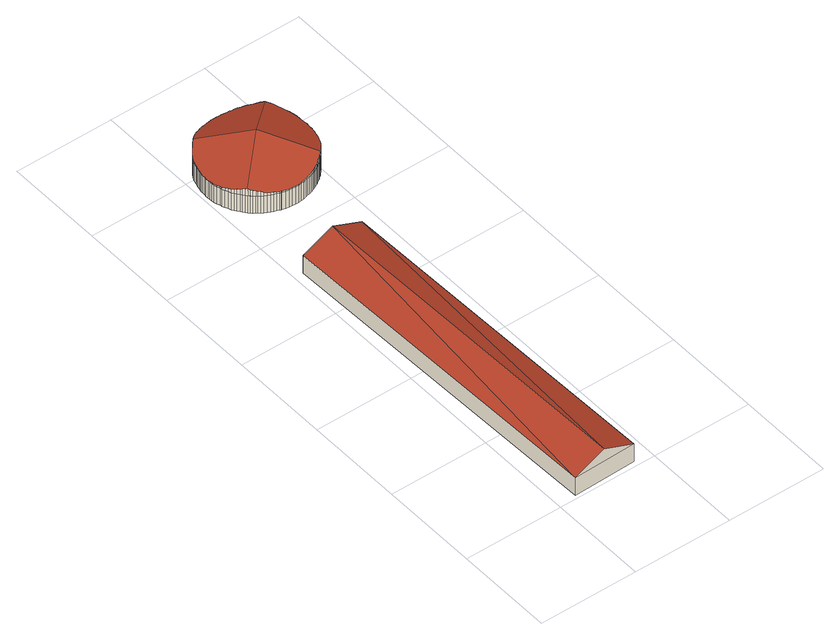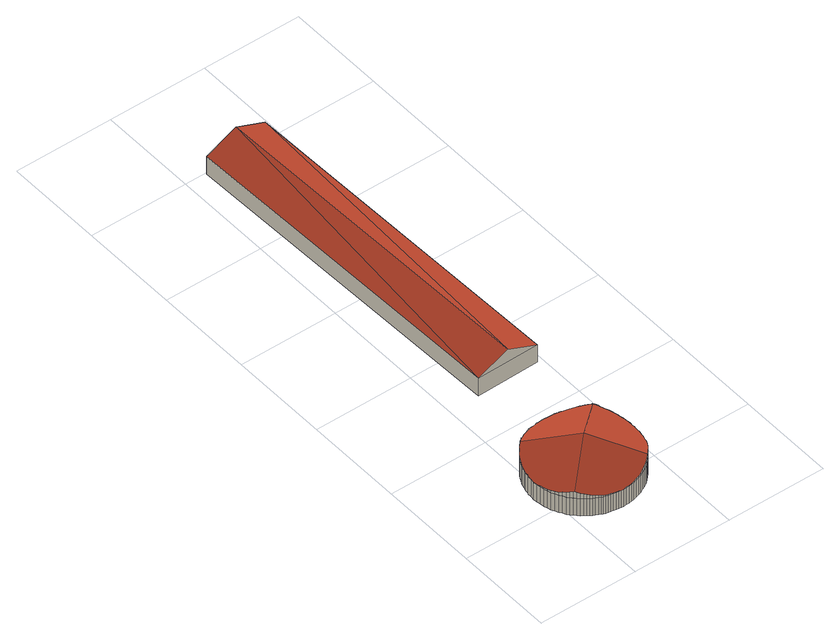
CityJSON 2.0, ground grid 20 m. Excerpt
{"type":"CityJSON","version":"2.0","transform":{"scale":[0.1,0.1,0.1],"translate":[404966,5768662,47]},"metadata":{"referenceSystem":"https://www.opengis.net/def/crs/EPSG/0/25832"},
"CityObjects":{
"building1":{"type":"Building","attributes":{"Geometrietyp2DReferenz":"3000","Gemeindeschluessel":"05566012","function":"31001_2700","roofType":"3100","measuredHeight":6.84},"geometry":[{"type":"Solid","lod":"2","boundaries":[[[[0,1,2,3]],[[4,5,1,0]],[[6,7,5,4]],[[3,2,7,6]],[[0,8,4]],[[6,9,3]],[[3,9,8]],[[8,0,3]],[[9,6,4]],[[4,8,9]],[[1,5,7,2]]]],"semantics":{"surfaces":[{"type":"WallSurface"},{"type":"RoofSurface"},{"type":"GroundSurface"}],"values":[[0,0,0,0,0,0,1,1,1,1,2]]}}]},
"building2":{"type":"Building","attributes":{"Gemeindeschluessel":"05566012","Geometrietyp2DReferenz":"3000","function":"31001_2700","roofType":"5000","measuredHeight":8.94},"geometry":[{"type":"Solid","lod":"2","boundaries":[[[[10,11,12,13]],[[14,15,11,10]],[[16,17,15,14]],[[18,19,17,16]],[[20,21,19,18]],[[22,23,21,20]],[[24,25,23,22]],[[26,27,25,24]],[[28,29,27,26]],[[30,31,29,28]],[[32,33,31,30]],[[34,35,33,32]],[[36,37,35,34]],[[38,39,37,36]],[[40,41,39,38]],[[42,43,41,40]],[[44,45,43,42]],[[46,47,45,44]],[[48,49,47,46]],[[50,51,49,48]],[[52,53,51,50]],[[54,55,53,52]],[[56,57,55,54]],[[58,59,57,56]],[[60,61,59,58]],[[62,63,61,60]],[[64,65,63,62]],[[66,67,65,64]],[[68,69,67,66]],[[70,71,69,68]],[[72,73,71,70]],[[74,75,73,72]],[[76,77,66,64]],[[77,78,68,66]],[[78,79,70,68]],[[79,80,72,70]],[[80,81,74,72]],[[81,82,83,74]],[[82,84,83]],[[85,86,87]],[[85,88,89,86]],[[88,90,91,89]],[[90,92,93,91]],[[92,94,95,93]],[[94,96,97,95]],[[96,98,99,97]],[[98,100,101,99]],[[100,102,103,101]],[[102,104,105,103]],[[104,106,107,105]],[[106,108,109,107]],[[108,110,111,109]],[[110,112,113,111]],[[112,114,115,113]],[[114,116,117,115]],[[118,119,120,121,122]],[[120,123,124,121]],[[123,125,126,124]],[[125,127,128,126]],[[127,129,130,128]],[[129,131,132,130]],[[131,133,134,132]],[[135,136,137,138]],[[133,135,138,134]],[[136,139,140,137]],[[139,141,13,140]],[[141,142,10,13]],[[142,143,14,10]],[[143,144,16,14]],[[144,145,18,16]],[[145,146,20,18]],[[146,147,22,20]],[[147,148,24,22]],[[148,149,26,24]],[[149,150,28,26]],[[150,151,30,28]],[[151,152,32,30]],[[152,153,34,32]],[[83,154,75,74]],[[84,155,154,83]],[[87,156,155,84]],[[86,157,156,87]],[[89,158,157,86]],[[91,159,158,89]],[[93,160,159,91]],[[95,161,160,93]],[[97,162,161,95]],[[99,163,162,97]],[[101,164,163,99]],[[103,165,164,101]],[[105,166,165,103]],[[107,167,166,105]],[[109,168,167,107]],[[111,169,168,109]],[[113,170,169,111]],[[115,171,170,113]],[[117,172,171,115]],[[173,174,172,117]],[[175,176,174,173]],[[177,178,176,175]],[[179,180,178,177]],[[181,182,180,179]],[[183,184,182,181]],[[185,186,184,183]],[[187,188,186,185]],[[189,190,188,187]],[[191,192,190,189]],[[193,194,192,191]],[[195,196,194,193]],[[197,198,196,195]],[[199,200,198,197]],[[201,202,200,199]],[[203,204,202,201]],[[205,206,204,203]],[[207,208,206,205]],[[209,210,208,207]],[[211,212,210,209]],[[213,214,212,211]],[[215,216,214,213]],[[217,218,216,215]],[[219,220,218,217]],[[221,222,220,219]],[[223,224,222,221]],[[225,226,224,223]],[[227,228,226,225]],[[229,230,228,227]],[[231,232,230,229]],[[233,234,232,231]],[[235,236,234,233]],[[237,238,236,235]],[[239,240,238,237]],[[241,242,240,239]],[[243,244,242,241]],[[245,246,244,243]],[[247,248,246,245]],[[249,250,248,247]],[[251,252,250,249]],[[253,254,252,251]],[[255,256,254,253]],[[257,258,256,255]],[[259,260,258,257]],[[261,262,260,259]],[[263,264,262,261]],[[265,266,264,263]],[[267,268,266,265]],[[269,270,268,267]],[[271,272,270,269]],[[273,274,272,271]],[[275,276,274,273]],[[277,278,276,275]],[[279,280,278,277]],[[281,282,280,279]],[[283,284,282,281]],[[285,286,284,283]],[[287,288,286,285]],[[289,290,288,287]],[[122,291,290,289]],[[121,292,291,122]],[[124,293,292,121]],[[126,294,293,124]],[[128,295,294,126]],[[130,296,295,128]],[[132,297,296,130]],[[134,298,297,132]],[[138,299,298,134]],[[137,300,299,138]],[[140,301,300,137]],[[13,12,301,140]],[[302,303,119,118,304,305,306,307,308,309,310,311,312,313,314,315,316,317,318,319,320,321,322,323,324,325,326,327,328,329,330,331,332,333,334,335,336]],[[337,338,339,340,341,342,343,344,345,153,152,151,150,149,148,147,146,145,144,143,142,141,139,136,135,133,131,129,127,125,123,120,119,303,346]],[[116,114,112,110,108,106,104,102,100,98,96,94,92,90,88,85,87,84,82,81,80,79,78,77,76,347,348,349,350,346,303,351]],[[352,353,354,355,356,357,358,359,360,361,362,363,351,303,302,364,365,366,367,368,369,370,371,372,373,374,375,376,377]],[[377,376,199,197]],[[376,375,201,199]],[[375,374,203,201]],[[374,373,205,203]],[[373,372,207,205]],[[372,371,209,207]],[[371,370,211,209]],[[370,369,213,211]],[[369,368,215,213]],[[368,367,217,215]],[[367,366,219,217]],[[366,365,221,219]],[[365,364,223,221]],[[364,302,336,225,223]],[[116,351,363,173,117]],[[363,362,175,173]],[[362,361,177,175]],[[361,360,179,177]],[[360,359,181,179]],[[359,358,183,181]],[[358,357,185,183]],[[357,356,187,185]],[[356,355,189,187]],[[355,354,191,189]],[[354,353,193,191]],[[353,352,195,193]],[[352,377,197,195]],[[346,350,56,54]],[[350,349,58,56]],[[349,348,60,58]],[[348,347,62,60]],[[347,76,64,62]],[[153,345,36,34]],[[345,344,38,36]],[[344,343,40,38]],[[343,342,42,40]],[[342,341,44,42]],[[341,340,46,44]],[[340,339,48,46]],[[339,338,50,48]],[[338,337,52,50]],[[337,346,54,52]],[[335,334,229,227]],[[336,335,227,225]],[[334,333,231,229]],[[333,332,233,231]],[[332,331,235,233]],[[331,330,237,235]],[[330,329,239,237]],[[329,328,241,239]],[[328,327,243,241]],[[327,326,245,243]],[[326,325,247,245]],[[325,324,249,247]],[[324,323,251,249]],[[323,322,253,251]],[[322,321,255,253]],[[321,320,257,255]],[[320,319,259,257]],[[319,318,261,259]],[[318,317,263,261]],[[317,316,265,263]],[[316,315,267,265]],[[315,314,269,267]],[[314,313,271,269]],[[313,312,273,271]],[[312,311,275,273]],[[311,310,277,275]],[[310,309,279,277]],[[309,308,281,279]],[[308,307,283,281]],[[306,305,287,285]],[[307,306,285,283]],[[305,304,289,287]],[[304,118,122,289]],[[11,15,17,19,21,23,25,27,29,31,33,35,37,39,41,43,45,47,49,51,53,55,57,59,61,63,65,67,69,71,73,75,154,155,156,157,158,159,160,161,162,163,164,165,166,167,168,169,170,171,172,174,176,178,180,182,184,186,188,190,192,194,196,198,200,202,204,206,208,210,212,214,216,218,220,222,224,226,228,230,232,234,236,238,240,242,244,246,248,250,252,254,256,258,260,262,264,266,268,270,272,274,276,278,280,282,284,286,288,290,291,292,293,294,295,296,297,298,299,300,301,12]]]],"semantics":{"surfaces":[{"type":"WallSurface"},{"type":"RoofSurface"},{"type":"GroundSurface"}],"values":[[0,0,0,0,0,0,0,0,0,0,0,0,0,0,0,0,0,0,0,0,0,0,0,0,0,0,0,0,0,0,0,0,0,0,0,0,0,0,0,0,0,0,0,0,0,0,0,0,0,0,0,0,0,0,0,0,0,0,0,0,0,0,0,0,0,0,0,0,0,0,0,0,0,0,0,0,0,0,0,0,0,0,0,0,0,0,0,0,0,0,0,0,0,0,0,0,0,0,0,0,0,0,0,0,0,0,0,0,0,0,0,0,0,0,0,0,0,0,0,0,0,0,0,0,0,0,0,0,0,0,0,0,0,0,0,0,0,0,0,0,0,0,0,0,0,0,0,0,0,0,0,0,0,0,0,0,0,0,0,0,0,0,0,0,0,0,0,0,1,1,1,1,0,0,0,0,0,0,0,0,0,0,0,0,0,0,0,0,0,0,0,0,0,0,0,0,0,0,0,0,0,0,0,0,0,0,0,0,0,0,0,0,0,0,0,0,0,0,0,0,0,0,0,0,0,0,0,0,0,0,0,0,0,0,0,0,0,0,0,0,0,0,0,0,0,0,0,2]]}}]}
},
"vertices":[
[15,706,55],[15,706,15],[33,2,15],[33,2,55],[143,709,55],[143,709,15],[161,6,55],[161,6,15],[79,708,83],[97,4,83],
[11,931,48],[11,931,9],[13,926,9],[13,926,48],[10,937,48],[10,937,9],[9,942,48],[9,942,9],[9,947,48],[9,947,9],[9,952,48],[9,952,9],[8,957,48],[8,957,9],[9,961,48],[9,961,9],[9,966,48],[9,966,9],[9,970,48],[9,970,9],[10,974,48],[10,974,9],[11,978,48],[11,978,9],[12,983,48],[12,983,9],[13,987,48],[13,987,9],[15,992,48],[15,992,9],[16,997,48],[16,997,9],[18,1002,48],[18,1002,9],[21,1007,48],[21,1007,9],[24,1012,48],[24,1012,9],[26,1015,48],[26,1015,9],[31,1022,48],[31,1022,9],[36,1028,48],[36,1028,9],[42,1034,48],[42,1034,9],[47,1039,48],[47,1039,9],[53,1044,48],[53,1044,9],[60,1048,48],[60,1048,9],[66,1051,48],[66,1051,9],[73,1055,48],[73,1055,9],[79,1057,48],[79,1057,9],[85,1059,48],[85,1059,9],[92,1061,48],[92,1061,9],[98,1062,48],[98,1062,9],[104,1063,48],[104,1063,9],[73,1055,53],[79,1057,52],[85,1059,51],[92,1061,50],[98,1062,49],[104,1063,49],[110,1063,49],[110,1063,48],[116,1064,48],[126,1063,49],[126,1063,48],[121,1063,48],[131,1062,49],[131,1062,48],[136,1061,49],[136,1061,48],[141,1060,50],[141,1060,48],[145,1059,50],[145,1059,48],[150,1058,51],[150,1058,48],[154,1057,51],[154,1057,48],[157,1055,52],[157,1055,48],[161,1053,53],[161,1053,48],[166,1051,54],[166,1051,48],[170,1049,55],[170,1049,48],[174,1046,56],[174,1046,48],[178,1043,57],[178,1043,48],[182,1040,59],[182,1040,48],[187,1037,60],[187,1037,48],[191,1033,62],[191,1033,48],[38,882,64],[38,883,64],[35,885,63],[35,885,48],[38,882,48],[32,889,62],[32,889,48],[30,892,60],[30,892,48],[27,897,59],[27,897,48],[24,901,57],[24,901,48],[21,905,56],[21,905,48],[19,910,55],[19,910,48],[16,916,54],[14,921,53],[14,921,48],[16,916,48],[14,922,52],[14,922,48],[13,926,52],[11,931,51],[10,937,50],[9,942,50],[9,947,50],[9,952,49],[8,957,49],[9,961,49],[9,966,49],[9,970,49],[10,974,50],[11,978,50],[12,983,50],[110,1063,9],[116,1064,9],[121,1063,9],[126,1063,9],[131,1062,9],[136,1061,9],[141,1060,9],[145,1059,9],[150,1058,9],[154,1057,9],[157,1055,9],[161,1053,9],[166,1051,9],[170,1049,9],[174,1046,9],[178,1043,9],[182,1040,9],[187,1037,9],[191,1033,9],[195,1028,48],[195,1028,9],[199,1024,48],[199,1024,9],[203,1019,48],[203,1019,9],[206,1013,48],[206,1013,9],[210,1008,48],[210,1008,9],[213,1001,48],[213,1001,9],[216,995,48],[216,995,9],[218,988,48],[218,988,9],[220,981,48],[220,981,9],[221,973,48],[221,973,9],[222,965,48],[222,965,9],[223,957,48],[223,957,9],[222,949,48],[222,949,9],[222,941,48],[222,941,9],[221,939,48],[221,939,9],[220,932,48],[220,932,9],[218,926,48],[218,926,9],[216,919,48],[216,919,9],[214,913,48],[214,913,9],[211,908,48],[211,908,9],[208,902,48],[208,902,9],[205,897,48],[205,897,9],[202,893,48],[202,893,9],[198,888,48],[198,888,9],[195,884,48],[195,884,9],[191,880,48],[191,880,9],[188,877,48],[188,877,9],[184,874,48],[184,874,9],[181,871,48],[181,871,9],[177,869,48],[177,869,9],[173,866,48],[173,866,9],[170,864,48],[170,864,9],[166,862,48],[166,862,9],[162,860,48],[162,860,9],[158,858,48],[158,858,9],[153,856,48],[153,856,9],[148,854,48],[148,854,9],[143,853,48],[143,853,9],[138,852,48],[138,852,9],[132,850,48],[132,850,9],[126,850,48],[126,850,9],[120,849,48],[120,849,9],[114,849,48],[114,849,9],[107,850,48],[107,850,9],[101,850,48],[101,850,9],[94,851,48],[94,851,9],[87,853,48],[87,853,9],[86,853,48],[86,853,9],[84,854,48],[84,854,9],[79,856,48],[79,856,9],[74,858,48],[74,858,9],[69,860,48],[69,860,9],[64,863,48],[64,863,9],[59,865,48],[59,865,9],[55,868,48],[55,868,9],[51,871,48],[51,871,9],[48,873,48],[48,873,9],[44,876,48],[44,876,9],[41,879,48],[41,879,9],[38,882,9],[35,885,9],[32,889,9],[30,892,9],[27,897,9],[24,901,9],[21,905,9],[19,910,9],[16,916,9],[14,921,9],[14,922,9],[189,879,64],[116,957,98],[41,879,62],[44,876,61],[48,873,60],[51,871,59],[55,868,58],[59,865,56],[64,863,55],[69,860,54],[74,858,53],[79,856,52],[84,854,52],[86,853,52],[87,853,51],[94,851,51],[101,850,50],[107,850,50],[114,849,50],[120,849,50],[126,850,50],[132,850,51],[138,852,51],[143,853,52],[148,854,53],[153,856,54],[158,858,54],[162,860,55],[166,862,56],[170,864,57],[173,866,58],[177,869,59],[181,871,61],[184,874,62],[188,877,63],[36,1028,60],[31,1022,58],[26,1015,56],[24,1012,55],[21,1007,54],[18,1002,53],[16,997,52],[15,992,51],[13,987,51],[42,1034,63],[66,1051,55],[60,1048,57],[53,1044,59],[47,1039,61],[193,1030,63],[223,957,49],[222,965,49],[221,973,50],[220,981,51],[218,988,52],[216,995,53],[213,1001,54],[210,1008,55],[206,1013,57],[203,1019,59],[199,1024,61],[195,1028,62],[191,880,63],[195,884,62],[198,888,60],[202,893,59],[205,897,57],[208,902,56],[211,908,54],[214,913,53],[216,919,52],[218,926,51],[220,932,50],[221,939,50],[222,941,50],[222,949,49]
]}
